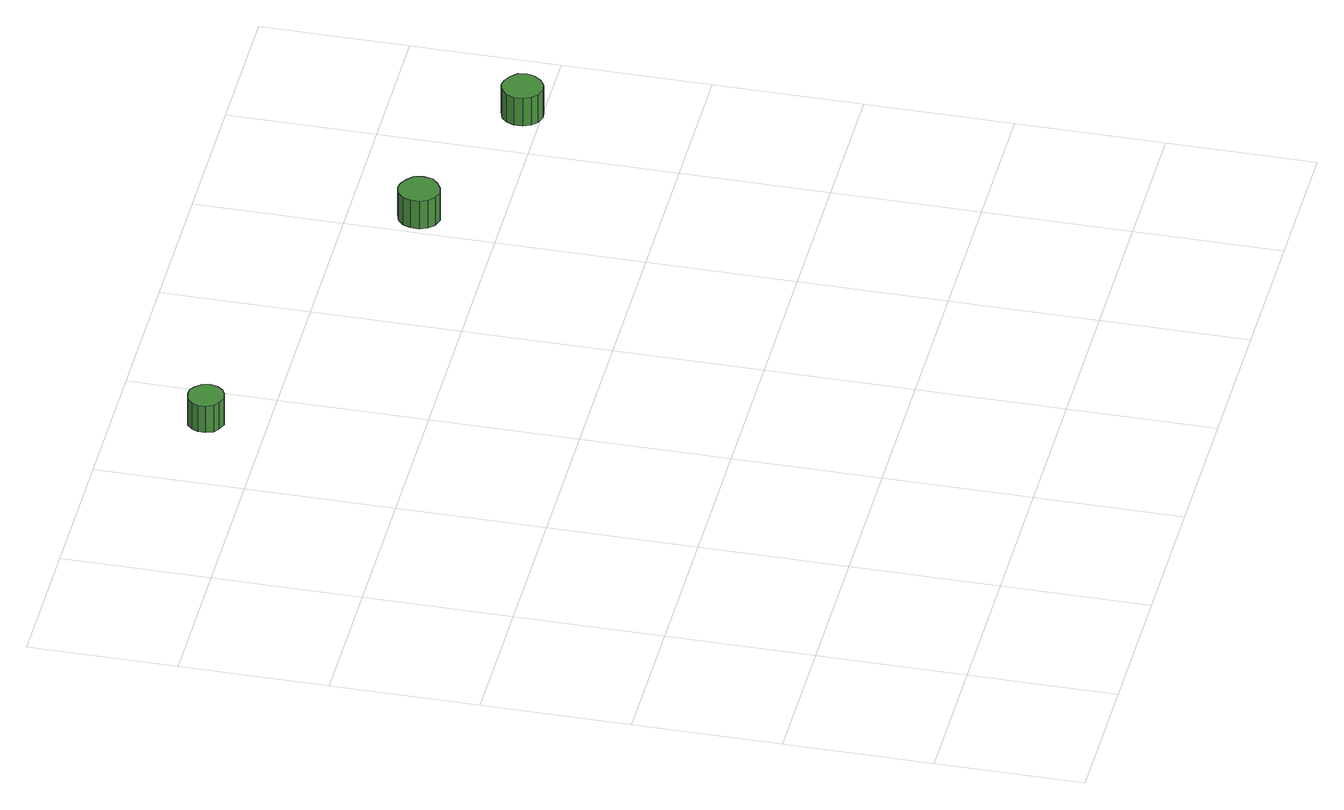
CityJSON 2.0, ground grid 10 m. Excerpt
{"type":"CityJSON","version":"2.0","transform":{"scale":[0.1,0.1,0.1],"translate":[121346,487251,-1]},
"CityObjects":{
"tree1":{"type":"SolitaryVegetationObject","attributes":{"function":"something"}},
"tree2":{"type":"SolitaryVegetationObject","attributes":{"function":"something"}},
"tree3":{"type":"SolitaryVegetationObject","attributes":{"function":"something"},"geometry":[{"type":"MultiSurface","lod":"1","boundaries":[[[0,1,2,3,4,5,6,7,8,9,10,11,12,13,14]],[[15,16,17,18,19,20,21,22,23,24,25,26,27,28,29]],[[0,29,28,1]],[[1,28,27,2]],[[2,27,26,3]],[[3,26,25,4]],[[4,25,24,5]],[[5,24,23,6]],[[6,23,22,7]],[[7,22,21,8]],[[8,21,20,9]],[[9,20,19,10]],[[10,19,18,11]],[[11,18,17,12]],[[12,17,16,13]],[[13,16,15,14]],[[14,15,29,0]]]}]},
"tree4":{"type":"SolitaryVegetationObject","attributes":{"function":"something"}},
"tree5":{"type":"SolitaryVegetationObject","attributes":{"function":"something"},"geometry":[{"type":"MultiSurface","lod":"1","boundaries":[[[30,31,32,33,34,35,36,37,38,39,40,41,42,43,44]],[[45,46,47,48,49,50,51,52,53,54,55,56,57,58,59]],[[30,59,58,31]],[[31,58,57,32]],[[32,57,56,33]],[[33,56,55,34]],[[34,55,54,35]],[[35,54,53,36]],[[36,53,52,37]],[[37,52,51,38]],[[38,51,50,39]],[[39,50,49,40]],[[40,49,48,41]],[[41,48,47,42]],[[42,47,46,43]],[[43,46,45,44]],[[44,45,59,30]]]}]},
"tree6":{"type":"SolitaryVegetationObject","attributes":{"function":"something"},"geometry":[{"type":"MultiSurface","lod":"1","boundaries":[[[60,61,62,63,64,65,66,67,68,69,70,71,72,73,74]],[[75,76,77,78,79,80,81,82,83,84,85,86,87,88,89]],[[60,89,88,61]],[[61,88,87,62]],[[62,87,86,63]],[[63,86,85,64]],[[64,85,84,65]],[[65,84,83,66]],[[66,83,82,67]],[[67,82,81,68]],[[68,81,80,69]],[[69,80,79,70]],[[70,79,78,71]],[[71,78,77,72]],[[72,77,76,73]],[[73,76,75,74]],[[74,75,89,60]]]}]},
"tree7":{"type":"SolitaryVegetationObject","attributes":{"function":"something"}}
},
"vertices":[
[180,540,29],[179,545,29],[176,549,29],[172,552,29],[167,552,29],[162,551,29],[158,547,29],[156,543,29],[156,538,29],[158,533,29],[162,530,29],[167,528,29],[172,529,29],[176,531,29],[179,535,29],[179,535,8],[176,531,8],[172,529,8],[167,528,8],[162,530,8],[158,533,8],[156,538,8],[156,543,8],[158,547,8],[162,551,8],[167,552,8],[172,552,8],[176,549,8],[179,545,8],[180,540,8],
[432,454,30],[431,460,30],[427,464,30],[422,467,30],[417,468,30],[411,466,30],[407,462,30],[405,457,30],[405,451,30],[407,446,30],[411,442,30],[417,440,30],[422,441,30],[427,444,30],[431,448,30],[431,448,8],[427,444,8],[422,441,8],[417,440,8],[411,442,8],[407,446,8],[405,451,8],[405,457,8],[407,462,8],[411,466,8],[417,468,8],[422,467,8],[427,464,8],[431,460,8],[432,454,8],
[557,413,30],[556,419,30],[552,423,30],[547,426,30],[542,427,30],[536,425,30],[532,421,30],[530,416,30],[530,410,30],[532,405,30],[536,401,30],[542,399,30],[547,400,30],[552,403,30],[556,408,30],[556,408,8],[552,403,8],[547,400,8],[542,399,8],[536,401,8],[532,405,8],[530,410,8],[530,416,8],[532,421,8],[536,425,8],[542,427,8],[547,426,8],[552,423,8],[556,419,8],[557,413,8]
]}
